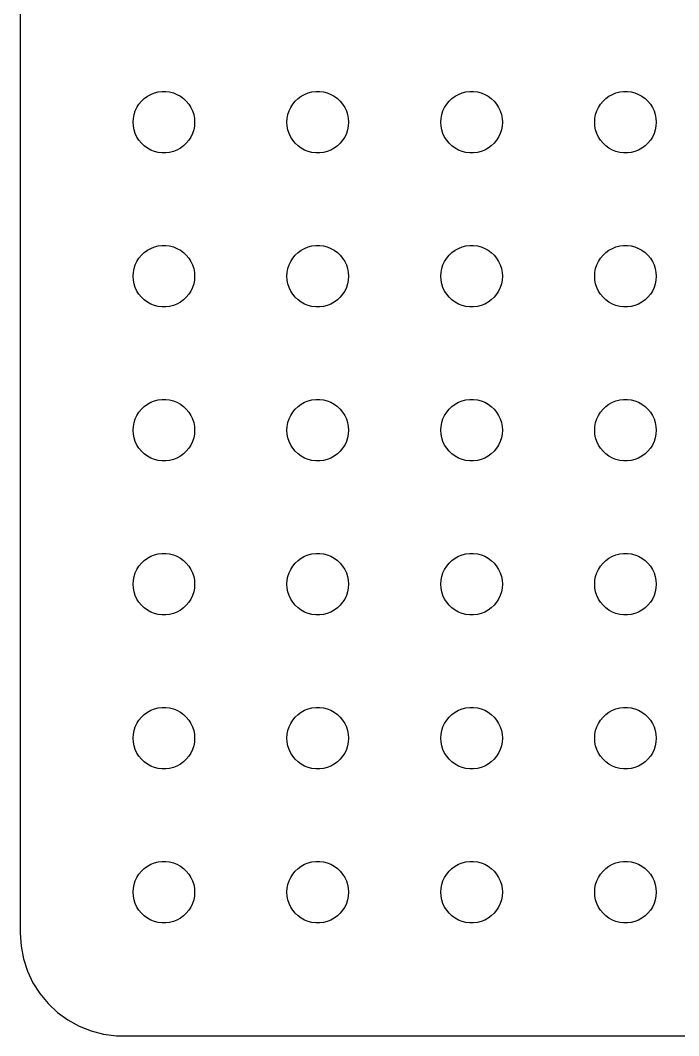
# Model space of a CAD drawing. Header units: metres. Extents: x -134 to 134, y 62 to 166.
# Drawn here: x -134.5 to -102.4, y 62.01 to 111.46 of the extents above; entities that cross this region are included whole.
import ezdxf

# ---------------------------------------------------------------- set-up
doc = ezdxf.new("R2010")
doc.units = ezdxf.units.M

msp = doc.modelspace()

# ---------------------------------------------------------------- linework, layer by layer
for p, q in [((-134.5, 161), (-134.5, 67)), ((-128.304, 107.766), (-128.139, 107.857)), ((-128.139, 107.857), (-127.964, 107.927)), ((-127.964, 107.927), (-127.781, 107.973)), ((-127.781, 107.973), (-127.594, 107.997)), ((-127.594, 107.997), (-127.406, 107.997)), ((-127.406, 107.997), (-127.219, 107.973)), ((-127.219, 107.973), (-127.036, 107.927)), ((-127.036, 107.927), (-126.861, 107.857)), ((-126.861, 107.857), (-126.696, 107.766)), ((-120.804, 107.766), (-120.639, 107.857)), ((-120.639, 107.857), (-120.464, 107.927)), ((-120.464, 107.927), (-120.281, 107.973)), ((-120.281, 107.973), (-120.094, 107.997)), ((-120.094, 107.997), (-119.906, 107.997)), ((-119.906, 107.997), (-119.719, 107.973)), ((-119.719, 107.973), (-119.536, 107.927)), ((-119.536, 107.927), (-119.361, 107.857)), ((-119.361, 107.857), (-119.196, 107.766)), ((-113.304, 107.766), (-113.139, 107.857)), ((-113.139, 107.857), (-112.964, 107.927)), ((-112.964, 107.927), (-112.781, 107.973)), ((-112.781, 107.973), (-112.594, 107.997)), ((-112.594, 107.997), (-112.406, 107.997)), ((-112.406, 107.997), (-112.219, 107.973)), ((-112.219, 107.973), (-112.036, 107.927)), ((-112.036, 107.927), (-111.861, 107.857)), ((-111.861, 107.857), (-111.696, 107.766)), ((-105.804, 107.766), (-105.639, 107.857)), ((-105.639, 107.857), (-105.464, 107.927)), ((-105.464, 107.927), (-105.281, 107.973)), ((-105.281, 107.973), (-105.094, 107.997)), ((-105.094, 107.997), (-104.906, 107.997)), ((-104.906, 107.997), (-104.719, 107.973)), ((-104.719, 107.973), (-104.536, 107.927)), ((-104.536, 107.927), (-104.361, 107.857)), ((-104.361, 107.857), (-104.196, 107.766)), ((-128.814, 107.223), (-128.714, 107.382)), ((-128.714, 107.382), (-128.593, 107.527)), ((-128.593, 107.527), (-128.456, 107.656)), ((-128.456, 107.656), (-128.304, 107.766)), ((-126.696, 107.766), (-126.544, 107.656)), ((-126.544, 107.656), (-126.407, 107.527)), ((-126.407, 107.527), (-126.286, 107.382)), ((-126.286, 107.382), (-126.186, 107.223)), ((-121.314, 107.223), (-121.214, 107.382)), ((-121.214, 107.382), (-121.093, 107.527)), ((-121.093, 107.527), (-120.956, 107.656)), ((-120.956, 107.656), (-120.804, 107.766)), ((-119.196, 107.766), (-119.044, 107.656)), ((-119.044, 107.656), (-118.907, 107.527)), ((-118.907, 107.527), (-118.786, 107.382)), ((-118.786, 107.382), (-118.686, 107.223)), ((-113.814, 107.223), (-113.714, 107.382)), ((-113.714, 107.382), (-113.593, 107.527)), ((-113.593, 107.527), (-113.456, 107.656)), ((-113.456, 107.656), (-113.304, 107.766)), ((-111.696, 107.766), (-111.544, 107.656)), ((-111.544, 107.656), (-111.407, 107.527)), ((-111.407, 107.527), (-111.286, 107.382)), ((-111.286, 107.382), (-111.186, 107.223)), ((-106.314, 107.223), (-106.214, 107.382)), ((-106.214, 107.382), (-106.093, 107.527)), ((-106.093, 107.527), (-105.956, 107.656)), ((-105.956, 107.656), (-105.804, 107.766)), ((-104.196, 107.766), (-104.044, 107.656)), ((-104.044, 107.656), (-103.907, 107.527)), ((-103.907, 107.527), (-103.786, 107.382)), ((-103.786, 107.382), (-103.686, 107.223)), ((-128.988, 106.688), (-128.953, 106.873)), ((-128.953, 106.873), (-128.895, 107.052)), ((-128.895, 107.052), (-128.814, 107.223)), ((-126.186, 107.223), (-126.105, 107.052)), ((-126.105, 107.052), (-126.047, 106.873)), ((-126.047, 106.873), (-126.012, 106.688)), ((-121.488, 106.688), (-121.453, 106.873)), ((-121.453, 106.873), (-121.395, 107.052)), ((-121.395, 107.052), (-121.314, 107.223)), ((-118.686, 107.223), (-118.605, 107.052)), ((-118.605, 107.052), (-118.547, 106.873)), ((-118.547, 106.873), (-118.512, 106.688)), ((-113.988, 106.688), (-113.953, 106.873)), ((-113.953, 106.873), (-113.895, 107.052)), ((-113.895, 107.052), (-113.814, 107.223)), ((-111.186, 107.223), (-111.105, 107.052)), ((-111.105, 107.052), (-111.047, 106.873)), ((-111.047, 106.873), (-111.012, 106.688)), ((-106.488, 106.688), (-106.453, 106.873)), ((-106.453, 106.873), (-106.395, 107.052)), ((-106.395, 107.052), (-106.314, 107.223)), ((-103.686, 107.223), (-103.605, 107.052)), ((-103.605, 107.052), (-103.547, 106.873)), ((-103.547, 106.873), (-103.512, 106.688)), ((-129, 106.5), (-128.988, 106.688)), ((-128.988, 106.312), (-129, 106.5)), ((-126.012, 106.688), (-126, 106.5)), ((-126, 106.5), (-126.012, 106.312)), ((-121.5, 106.5), (-121.488, 106.688)), ((-121.488, 106.312), (-121.5, 106.5)), ((-118.512, 106.688), (-118.5, 106.5)), ((-118.5, 106.5), (-118.512, 106.312)), ((-114, 106.5), (-113.988, 106.688)), ((-113.988, 106.312), (-114, 106.5)), ((-111.012, 106.688), (-111, 106.5)), ((-111, 106.5), (-111.012, 106.312)), ((-106.5, 106.5), (-106.488, 106.688)), ((-106.488, 106.312), (-106.5, 106.5)), ((-103.512, 106.688), (-103.5, 106.5)), ((-103.5, 106.5), (-103.512, 106.312)), ((-128.953, 106.127), (-128.988, 106.312)), ((-128.895, 105.948), (-128.953, 106.127)), ((-128.814, 105.777), (-128.895, 105.948)), ((-126.105, 105.948), (-126.186, 105.777)), ((-126.047, 106.127), (-126.105, 105.948)), ((-126.012, 106.312), (-126.047, 106.127)), ((-121.453, 106.127), (-121.488, 106.312)), ((-121.395, 105.948), (-121.453, 106.127)), ((-121.314, 105.777), (-121.395, 105.948)), ((-118.605, 105.948), (-118.686, 105.777)), ((-118.547, 106.127), (-118.605, 105.948)), ((-118.512, 106.312), (-118.547, 106.127)), ((-113.953, 106.127), (-113.988, 106.312)), ((-113.895, 105.948), (-113.953, 106.127)), ((-113.814, 105.777), (-113.895, 105.948)), ((-111.105, 105.948), (-111.186, 105.777)), ((-111.047, 106.127), (-111.105, 105.948)), ((-111.012, 106.312), (-111.047, 106.127)), ((-106.453, 106.127), (-106.488, 106.312)), ((-106.395, 105.948), (-106.453, 106.127)), ((-106.314, 105.777), (-106.395, 105.948)), ((-103.605, 105.948), (-103.686, 105.777)), ((-103.547, 106.127), (-103.605, 105.948)), ((-103.512, 106.312), (-103.547, 106.127)), ((-128.714, 105.618), (-128.814, 105.777)), ((-128.593, 105.473), (-128.714, 105.618)), ((-128.456, 105.344), (-128.593, 105.473)), ((-128.304, 105.234), (-128.456, 105.344)), ((-126.544, 105.344), (-126.696, 105.234)), ((-126.407, 105.473), (-126.544, 105.344)), ((-126.286, 105.618), (-126.407, 105.473)), ((-126.186, 105.777), (-126.286, 105.618)), ((-121.214, 105.618), (-121.314, 105.777)), ((-121.093, 105.473), (-121.214, 105.618)), ((-120.956, 105.344), (-121.093, 105.473)), ((-120.804, 105.234), (-120.956, 105.344)), ((-119.044, 105.344), (-119.196, 105.234)), ((-118.907, 105.473), (-119.044, 105.344)), ((-118.786, 105.618), (-118.907, 105.473)), ((-118.686, 105.777), (-118.786, 105.618)), ((-113.714, 105.618), (-113.814, 105.777)), ((-113.593, 105.473), (-113.714, 105.618)), ((-113.456, 105.344), (-113.593, 105.473)), ((-113.304, 105.234), (-113.456, 105.344)), ((-111.544, 105.344), (-111.696, 105.234)), ((-111.407, 105.473), (-111.544, 105.344)), ((-111.286, 105.618), (-111.407, 105.473)), ((-111.186, 105.777), (-111.286, 105.618)), ((-106.214, 105.618), (-106.314, 105.777)), ((-106.093, 105.473), (-106.214, 105.618)), ((-105.956, 105.344), (-106.093, 105.473)), ((-105.804, 105.234), (-105.956, 105.344)), ((-104.044, 105.344), (-104.196, 105.234)), ((-103.907, 105.473), (-104.044, 105.344)), ((-103.786, 105.618), (-103.907, 105.473)), ((-103.686, 105.777), (-103.786, 105.618)), ((-128.139, 105.143), (-128.304, 105.234)), ((-127.964, 105.073), (-128.139, 105.143)), ((-127.781, 105.027), (-127.964, 105.073)), ((-127.594, 105.003), (-127.781, 105.027)), ((-127.406, 105.003), (-127.594, 105.003)), ((-127.219, 105.027), (-127.406, 105.003)), ((-127.036, 105.073), (-127.219, 105.027)), ((-126.861, 105.143), (-127.036, 105.073)), ((-126.696, 105.234), (-126.861, 105.143)), ((-120.639, 105.143), (-120.804, 105.234)), ((-120.464, 105.073), (-120.639, 105.143)), ((-120.281, 105.027), (-120.464, 105.073)), ((-120.094, 105.003), (-120.281, 105.027)), ((-119.906, 105.003), (-120.094, 105.003)), ((-119.719, 105.027), (-119.906, 105.003)), ((-119.536, 105.073), (-119.719, 105.027)), ((-119.361, 105.143), (-119.536, 105.073)), ((-119.196, 105.234), (-119.361, 105.143)), ((-113.139, 105.143), (-113.304, 105.234)), ((-112.964, 105.073), (-113.139, 105.143)), ((-112.781, 105.027), (-112.964, 105.073)), ((-112.594, 105.003), (-112.781, 105.027)), ((-112.406, 105.003), (-112.594, 105.003)), ((-112.219, 105.027), (-112.406, 105.003)), ((-112.036, 105.073), (-112.219, 105.027)), ((-111.861, 105.143), (-112.036, 105.073)), ((-111.696, 105.234), (-111.861, 105.143)), ((-105.639, 105.143), (-105.804, 105.234)), ((-105.464, 105.073), (-105.639, 105.143)), ((-105.281, 105.027), (-105.464, 105.073)), ((-105.094, 105.003), (-105.281, 105.027)), ((-104.906, 105.003), (-105.094, 105.003)), ((-104.719, 105.027), (-104.906, 105.003)), ((-104.536, 105.073), (-104.719, 105.027)), ((-104.361, 105.143), (-104.536, 105.073)), ((-104.196, 105.234), (-104.361, 105.143)), ((-128.139, 100.357), (-127.964, 100.427)), ((-127.964, 100.427), (-127.781, 100.473)), ((-127.781, 100.473), (-127.594, 100.497)), ((-127.594, 100.497), (-127.406, 100.497)), ((-127.406, 100.497), (-127.219, 100.473)), ((-127.219, 100.473), (-127.036, 100.427)), ((-127.036, 100.427), (-126.861, 100.357)), ((-120.639, 100.357), (-120.464, 100.427)), ((-120.464, 100.427), (-120.281, 100.473)), ((-120.281, 100.473), (-120.094, 100.497)), ((-120.094, 100.497), (-119.906, 100.497)), ((-119.906, 100.497), (-119.719, 100.473)), ((-119.719, 100.473), (-119.536, 100.427)), ((-119.536, 100.427), (-119.361, 100.357)), ((-113.139, 100.357), (-112.964, 100.427)), ((-112.964, 100.427), (-112.781, 100.473)), ((-112.781, 100.473), (-112.594, 100.497)), ((-112.594, 100.497), (-112.406, 100.497)), ((-112.406, 100.497), (-112.219, 100.473)), ((-112.219, 100.473), (-112.036, 100.427)), ((-112.036, 100.427), (-111.861, 100.357)), ((-105.639, 100.357), (-105.464, 100.427)), ((-105.464, 100.427), (-105.281, 100.473)), ((-105.281, 100.473), (-105.094, 100.497)), ((-105.094, 100.497), (-104.906, 100.497)), ((-104.906, 100.497), (-104.719, 100.473)), ((-104.719, 100.473), (-104.536, 100.427)), ((-104.536, 100.427), (-104.361, 100.357)), ((-128.714, 99.8817), (-128.593, 100.027)), ((-128.593, 100.027), (-128.456, 100.156)), ((-128.456, 100.156), (-128.304, 100.266)), ((-128.304, 100.266), (-128.139, 100.357)), ((-126.861, 100.357), (-126.696, 100.266)), ((-126.696, 100.266), (-126.544, 100.156)), ((-126.544, 100.156), (-126.407, 100.027)), ((-126.407, 100.027), (-126.286, 99.8817)), ((-121.214, 99.8817), (-121.093, 100.027)), ((-121.093, 100.027), (-120.956, 100.156)), ((-120.956, 100.156), (-120.804, 100.266)), ((-120.804, 100.266), (-120.639, 100.357)), ((-119.361, 100.357), (-119.196, 100.266)), ((-119.196, 100.266), (-119.044, 100.156)), ((-119.044, 100.156), (-118.907, 100.027)), ((-118.907, 100.027), (-118.786, 99.8817)), ((-113.714, 99.8817), (-113.593, 100.027)), ((-113.593, 100.027), (-113.456, 100.156)), ((-113.456, 100.156), (-113.304, 100.266)), ((-113.304, 100.266), (-113.139, 100.357)), ((-111.861, 100.357), (-111.696, 100.266)), ((-111.696, 100.266), (-111.544, 100.156)), ((-111.544, 100.156), (-111.407, 100.027)), ((-111.407, 100.027), (-111.286, 99.8817)), ((-106.214, 99.8817), (-106.093, 100.027)), ((-106.093, 100.027), (-105.956, 100.156)), ((-105.956, 100.156), (-105.804, 100.266)), ((-105.804, 100.266), (-105.639, 100.357)), ((-104.361, 100.357), (-104.196, 100.266)), ((-104.196, 100.266), (-104.044, 100.156)), ((-104.044, 100.156), (-103.907, 100.027)), ((-103.907, 100.027), (-103.786, 99.8817)), ((-128.953, 99.373), (-128.895, 99.5522)), ((-128.895, 99.5522), (-128.814, 99.7226)), ((-128.814, 99.7226), (-128.714, 99.8817)), ((-126.286, 99.8817), (-126.186, 99.7226)), ((-126.186, 99.7226), (-126.105, 99.5522)), ((-126.105, 99.5522), (-126.047, 99.373)), ((-121.453, 99.373), (-121.395, 99.5522)), ((-121.395, 99.5522), (-121.314, 99.7226)), ((-121.314, 99.7226), (-121.214, 99.8817)), ((-118.786, 99.8817), (-118.686, 99.7226)), ((-118.686, 99.7226), (-118.605, 99.5522)), ((-118.605, 99.5522), (-118.547, 99.373)), ((-113.953, 99.373), (-113.895, 99.5522)), ((-113.895, 99.5522), (-113.814, 99.7226)), ((-113.814, 99.7226), (-113.714, 99.8817)), ((-111.286, 99.8817), (-111.186, 99.7226)), ((-111.186, 99.7226), (-111.105, 99.5522)), ((-111.105, 99.5522), (-111.047, 99.373)), ((-106.453, 99.373), (-106.395, 99.5522)), ((-106.395, 99.5522), (-106.314, 99.7226)), ((-106.314, 99.7226), (-106.214, 99.8817)), ((-103.786, 99.8817), (-103.686, 99.7226)), ((-103.686, 99.7226), (-103.605, 99.5522)), ((-103.605, 99.5522), (-103.547, 99.373)), ((-129, 99), (-128.988, 99.188)), ((-128.988, 98.812), (-129, 99)), ((-128.988, 99.188), (-128.953, 99.373)), ((-126.047, 99.373), (-126.012, 99.188)), ((-126.012, 99.188), (-126, 99)), ((-126, 99), (-126.012, 98.812)), ((-121.5, 99), (-121.488, 99.188)), ((-121.488, 98.812), (-121.5, 99)), ((-121.488, 99.188), (-121.453, 99.373)), ((-118.547, 99.373), (-118.512, 99.188)), ((-118.512, 99.188), (-118.5, 99)), ((-118.5, 99), (-118.512, 98.812)), ((-114, 99), (-113.988, 99.188)), ((-113.988, 98.812), (-114, 99)), ((-113.988, 99.188), (-113.953, 99.373)), ((-111.047, 99.373), (-111.012, 99.188)), ((-111.012, 99.188), (-111, 99)), ((-111, 99), (-111.012, 98.812)), ((-106.5, 99), (-106.488, 99.188)), ((-106.488, 98.812), (-106.5, 99)), ((-106.488, 99.188), (-106.453, 99.373)), ((-103.547, 99.373), (-103.512, 99.188)), ((-103.512, 99.188), (-103.5, 99)), ((-103.5, 99), (-103.512, 98.812)), ((-128.953, 98.627), (-128.988, 98.812)), ((-128.895, 98.4478), (-128.953, 98.627)), ((-128.814, 98.2774), (-128.895, 98.4478)), ((-126.105, 98.4478), (-126.186, 98.2774)), ((-126.047, 98.627), (-126.105, 98.4478)), ((-126.012, 98.812), (-126.047, 98.627)), ((-121.453, 98.627), (-121.488, 98.812)), ((-121.395, 98.4478), (-121.453, 98.627)), ((-121.314, 98.2774), (-121.395, 98.4478)), ((-118.605, 98.4478), (-118.686, 98.2774)), ((-118.547, 98.627), (-118.605, 98.4478)), ((-118.512, 98.812), (-118.547, 98.627)), ((-113.953, 98.627), (-113.988, 98.812)), ((-113.895, 98.4478), (-113.953, 98.627)), ((-113.814, 98.2774), (-113.895, 98.4478)), ((-111.105, 98.4478), (-111.186, 98.2774)), ((-111.047, 98.627), (-111.105, 98.4478)), ((-111.012, 98.812), (-111.047, 98.627)), ((-106.453, 98.627), (-106.488, 98.812)), ((-106.395, 98.4478), (-106.453, 98.627)), ((-106.314, 98.2774), (-106.395, 98.4478)), ((-103.605, 98.4478), (-103.686, 98.2774)), ((-103.547, 98.627), (-103.605, 98.4478)), ((-103.512, 98.812), (-103.547, 98.627)), ((-128.714, 98.1183), (-128.814, 98.2774)), ((-128.593, 97.9732), (-128.714, 98.1183)), ((-128.456, 97.8442), (-128.593, 97.9732)), ((-126.407, 97.9732), (-126.544, 97.8442)), ((-126.286, 98.1183), (-126.407, 97.9732)), ((-126.186, 98.2774), (-126.286, 98.1183)), ((-121.214, 98.1183), (-121.314, 98.2774)), ((-121.093, 97.9732), (-121.214, 98.1183)), ((-120.956, 97.8442), (-121.093, 97.9732)), ((-118.907, 97.9732), (-119.044, 97.8442)), ((-118.786, 98.1183), (-118.907, 97.9732)), ((-118.686, 98.2774), (-118.786, 98.1183)), ((-113.714, 98.1183), (-113.814, 98.2774)), ((-113.593, 97.9732), (-113.714, 98.1183)), ((-113.456, 97.8442), (-113.593, 97.9732)), ((-111.407, 97.9732), (-111.544, 97.8442)), ((-111.286, 98.1183), (-111.407, 97.9732)), ((-111.186, 98.2774), (-111.286, 98.1183)), ((-106.214, 98.1183), (-106.314, 98.2774)), ((-106.093, 97.9732), (-106.214, 98.1183)), ((-105.956, 97.8442), (-106.093, 97.9732)), ((-103.907, 97.9732), (-104.044, 97.8442)), ((-103.786, 98.1183), (-103.907, 97.9732)), ((-103.686, 98.2774), (-103.786, 98.1183)), ((-128.304, 97.7335), (-128.456, 97.8442)), ((-128.139, 97.6428), (-128.304, 97.7335)), ((-127.964, 97.5734), (-128.139, 97.6428)), ((-127.781, 97.5266), (-127.964, 97.5734)), ((-127.594, 97.503), (-127.781, 97.5266)), ((-127.406, 97.503), (-127.594, 97.503)), ((-127.219, 97.5266), (-127.406, 97.503)), ((-127.036, 97.5734), (-127.219, 97.5266)), ((-126.861, 97.6428), (-127.036, 97.5734)), ((-126.696, 97.7335), (-126.861, 97.6428)), ((-126.544, 97.8442), (-126.696, 97.7335)), ((-120.804, 97.7335), (-120.956, 97.8442)), ((-120.639, 97.6428), (-120.804, 97.7335)), ((-120.464, 97.5734), (-120.639, 97.6428)), ((-120.281, 97.5266), (-120.464, 97.5734)), ((-120.094, 97.503), (-120.281, 97.5266)), ((-119.906, 97.503), (-120.094, 97.503)), ((-119.719, 97.5266), (-119.906, 97.503)), ((-119.536, 97.5734), (-119.719, 97.5266)), ((-119.361, 97.6428), (-119.536, 97.5734)), ((-119.196, 97.7335), (-119.361, 97.6428)), ((-119.044, 97.8442), (-119.196, 97.7335)), ((-113.304, 97.7335), (-113.456, 97.8442)), ((-113.139, 97.6428), (-113.304, 97.7335)), ((-112.964, 97.5734), (-113.139, 97.6428)), ((-112.781, 97.5266), (-112.964, 97.5734)), ((-112.594, 97.503), (-112.781, 97.5266)), ((-112.406, 97.503), (-112.594, 97.503)), ((-112.219, 97.5266), (-112.406, 97.503)), ((-112.036, 97.5734), (-112.219, 97.5266)), ((-111.861, 97.6428), (-112.036, 97.5734)), ((-111.696, 97.7335), (-111.861, 97.6428)), ((-111.544, 97.8442), (-111.696, 97.7335)), ((-105.804, 97.7335), (-105.956, 97.8442)), ((-105.639, 97.6428), (-105.804, 97.7335)), ((-105.464, 97.5734), (-105.639, 97.6428)), ((-105.281, 97.5266), (-105.464, 97.5734)), ((-105.094, 97.503), (-105.281, 97.5266)), ((-104.906, 97.503), (-105.094, 97.503)), ((-104.719, 97.5266), (-104.906, 97.503)), ((-104.536, 97.5734), (-104.719, 97.5266)), ((-104.361, 97.6428), (-104.536, 97.5734)), ((-104.196, 97.7335), (-104.361, 97.6428)), ((-104.044, 97.8442), (-104.196, 97.7335)), ((-127.964, 92.9266), (-127.781, 92.9734)), ((-127.781, 92.9734), (-127.594, 92.997)), ((-127.594, 92.997), (-127.406, 92.997)), ((-127.406, 92.997), (-127.219, 92.9734)), ((-127.219, 92.9734), (-127.036, 92.9266)), ((-120.464, 92.9266), (-120.281, 92.9734)), ((-120.281, 92.9734), (-120.094, 92.997)), ((-120.094, 92.997), (-119.906, 92.997)), ((-119.906, 92.997), (-119.719, 92.9734)), ((-119.719, 92.9734), (-119.536, 92.9266)), ((-112.964, 92.9266), (-112.781, 92.9734)), ((-112.781, 92.9734), (-112.594, 92.997)), ((-112.594, 92.997), (-112.406, 92.997)), ((-112.406, 92.997), (-112.219, 92.9734)), ((-112.219, 92.9734), (-112.036, 92.9266)), ((-105.464, 92.9266), (-105.281, 92.9734)), ((-105.281, 92.9734), (-105.094, 92.997)), ((-105.094, 92.997), (-104.906, 92.997)), ((-104.906, 92.997), (-104.719, 92.9734)), ((-104.719, 92.9734), (-104.536, 92.9266)), ((-128.714, 92.3817), (-128.593, 92.5268)), ((-128.593, 92.5268), (-128.456, 92.6558)), ((-128.456, 92.6558), (-128.304, 92.7665)), ((-128.304, 92.7665), (-128.139, 92.8573)), ((-128.139, 92.8573), (-127.964, 92.9266)), ((-127.036, 92.9266), (-126.861, 92.8573)), ((-126.861, 92.8573), (-126.696, 92.7665)), ((-126.696, 92.7665), (-126.544, 92.6558)), ((-126.544, 92.6558), (-126.407, 92.5268)), ((-126.407, 92.5268), (-126.286, 92.3817)), ((-121.214, 92.3817), (-121.093, 92.5268)), ((-121.093, 92.5268), (-120.956, 92.6558)), ((-120.956, 92.6558), (-120.804, 92.7665)), ((-120.804, 92.7665), (-120.639, 92.8573)), ((-120.639, 92.8573), (-120.464, 92.9266)), ((-119.536, 92.9266), (-119.361, 92.8573)), ((-119.361, 92.8573), (-119.196, 92.7665)), ((-119.196, 92.7665), (-119.044, 92.6558)), ((-119.044, 92.6558), (-118.907, 92.5268)), ((-118.907, 92.5268), (-118.786, 92.3817)), ((-113.714, 92.3817), (-113.593, 92.5268)), ((-113.593, 92.5268), (-113.456, 92.6558)), ((-113.456, 92.6558), (-113.304, 92.7665)), ((-113.304, 92.7665), (-113.139, 92.8573)), ((-113.139, 92.8573), (-112.964, 92.9266)), ((-112.036, 92.9266), (-111.861, 92.8573)), ((-111.861, 92.8573), (-111.696, 92.7665)), ((-111.696, 92.7665), (-111.544, 92.6558)), ((-111.544, 92.6558), (-111.407, 92.5268)), ((-111.407, 92.5268), (-111.286, 92.3817)), ((-106.214, 92.3817), (-106.093, 92.5268)), ((-106.093, 92.5268), (-105.956, 92.6558)), ((-105.956, 92.6558), (-105.804, 92.7665)), ((-105.804, 92.7665), (-105.639, 92.8573)), ((-105.639, 92.8573), (-105.464, 92.9266)), ((-104.536, 92.9266), (-104.361, 92.8573)), ((-104.361, 92.8573), (-104.196, 92.7665)), ((-104.196, 92.7665), (-104.044, 92.6558)), ((-104.044, 92.6558), (-103.907, 92.5268)), ((-103.907, 92.5268), (-103.786, 92.3817)), ((-128.953, 91.873), (-128.895, 92.0522)), ((-128.895, 92.0522), (-128.814, 92.2226)), ((-128.814, 92.2226), (-128.714, 92.3817)), ((-126.286, 92.3817), (-126.186, 92.2226)), ((-126.186, 92.2226), (-126.105, 92.0522)), ((-126.105, 92.0522), (-126.047, 91.873)), ((-121.453, 91.873), (-121.395, 92.0522)), ((-121.395, 92.0522), (-121.314, 92.2226)), ((-121.314, 92.2226), (-121.214, 92.3817)), ((-118.786, 92.3817), (-118.686, 92.2226)), ((-118.686, 92.2226), (-118.605, 92.0522)), ((-118.605, 92.0522), (-118.547, 91.873)), ((-113.953, 91.873), (-113.895, 92.0522)), ((-113.895, 92.0522), (-113.814, 92.2226)), ((-113.814, 92.2226), (-113.714, 92.3817)), ((-111.286, 92.3817), (-111.186, 92.2226)), ((-111.186, 92.2226), (-111.105, 92.0522)), ((-111.105, 92.0522), (-111.047, 91.873)), ((-106.453, 91.873), (-106.395, 92.0522)), ((-106.395, 92.0522), (-106.314, 92.2226)), ((-106.314, 92.2226), (-106.214, 92.3817)), ((-103.786, 92.3817), (-103.686, 92.2226)), ((-103.686, 92.2226), (-103.605, 92.0522)), ((-103.605, 92.0522), (-103.547, 91.873)), ((-129, 91.5), (-128.988, 91.688)), ((-128.988, 91.312), (-129, 91.5)), ((-128.988, 91.688), (-128.953, 91.873)), ((-126.047, 91.873), (-126.012, 91.688)), ((-126.012, 91.688), (-126, 91.5)), ((-126, 91.5), (-126.012, 91.312)), ((-121.5, 91.5), (-121.488, 91.688)), ((-121.488, 91.312), (-121.5, 91.5)), ((-121.488, 91.688), (-121.453, 91.873)), ((-118.547, 91.873), (-118.512, 91.688)), ((-118.512, 91.688), (-118.5, 91.5)), ((-118.5, 91.5), (-118.512, 91.312)), ((-114, 91.5), (-113.988, 91.688)), ((-113.988, 91.312), (-114, 91.5)), ((-113.988, 91.688), (-113.953, 91.873)), ((-111.047, 91.873), (-111.012, 91.688)), ((-111.012, 91.688), (-111, 91.5)), ((-111, 91.5), (-111.012, 91.312)), ((-106.5, 91.5), (-106.488, 91.688)), ((-106.488, 91.312), (-106.5, 91.5)), ((-106.488, 91.688), (-106.453, 91.873)), ((-103.547, 91.873), (-103.512, 91.688)), ((-103.512, 91.688), (-103.5, 91.5)), ((-103.5, 91.5), (-103.512, 91.312)), ((-128.953, 91.127), (-128.988, 91.312)), ((-128.895, 90.9478), (-128.953, 91.127)), ((-126.047, 91.127), (-126.105, 90.9478)), ((-126.012, 91.312), (-126.047, 91.127)), ((-121.453, 91.127), (-121.488, 91.312)), ((-121.395, 90.9478), (-121.453, 91.127)), ((-118.547, 91.127), (-118.605, 90.9478)), ((-118.512, 91.312), (-118.547, 91.127)), ((-113.953, 91.127), (-113.988, 91.312)), ((-113.895, 90.9478), (-113.953, 91.127)), ((-111.047, 91.127), (-111.105, 90.9478)), ((-111.012, 91.312), (-111.047, 91.127)), ((-106.453, 91.127), (-106.488, 91.312)), ((-106.395, 90.9478), (-106.453, 91.127)), ((-103.547, 91.127), (-103.605, 90.9478)), ((-103.512, 91.312), (-103.547, 91.127)), ((-128.814, 90.7774), (-128.895, 90.9478)), ((-128.714, 90.6183), (-128.814, 90.7774)), ((-128.593, 90.4732), (-128.714, 90.6183)), ((-126.286, 90.6183), (-126.407, 90.4732)), ((-126.186, 90.7774), (-126.286, 90.6183)), ((-126.105, 90.9478), (-126.186, 90.7774)), ((-121.314, 90.7774), (-121.395, 90.9478)), ((-121.214, 90.6183), (-121.314, 90.7774)), ((-121.093, 90.4732), (-121.214, 90.6183)), ((-118.786, 90.6183), (-118.907, 90.4732)), ((-118.686, 90.7774), (-118.786, 90.6183)), ((-118.605, 90.9478), (-118.686, 90.7774)), ((-113.814, 90.7774), (-113.895, 90.9478)), ((-113.714, 90.6183), (-113.814, 90.7774)), ((-113.593, 90.4732), (-113.714, 90.6183)), ((-111.286, 90.6183), (-111.407, 90.4732)), ((-111.186, 90.7774), (-111.286, 90.6183)), ((-111.105, 90.9478), (-111.186, 90.7774)), ((-106.314, 90.7774), (-106.395, 90.9478)), ((-106.214, 90.6183), (-106.314, 90.7774)), ((-106.093, 90.4732), (-106.214, 90.6183)), ((-103.786, 90.6183), (-103.907, 90.4732)), ((-103.686, 90.7774), (-103.786, 90.6183)), ((-103.605, 90.9478), (-103.686, 90.7774)), ((-128.456, 90.3442), (-128.593, 90.4732)), ((-128.304, 90.2335), (-128.456, 90.3442)), ((-128.139, 90.1428), (-128.304, 90.2335)), ((-127.964, 90.0734), (-128.139, 90.1428)), ((-127.781, 90.0266), (-127.964, 90.0734)), ((-127.594, 90.003), (-127.781, 90.0266)), ((-127.219, 90.0266), (-127.406, 90.003)), ((-127.036, 90.0734), (-127.219, 90.0266)), ((-126.861, 90.1428), (-127.036, 90.0734)), ((-126.696, 90.2335), (-126.861, 90.1428)), ((-126.544, 90.3442), (-126.696, 90.2335)), ((-126.407, 90.4732), (-126.544, 90.3442)), ((-120.956, 90.3442), (-121.093, 90.4732)), ((-120.804, 90.2335), (-120.956, 90.3442)), ((-120.639, 90.1428), (-120.804, 90.2335)), ((-120.464, 90.0734), (-120.639, 90.1428)), ((-120.281, 90.0266), (-120.464, 90.0734)), ((-120.094, 90.003), (-120.281, 90.0266)), ((-119.719, 90.0266), (-119.906, 90.003)), ((-119.536, 90.0734), (-119.719, 90.0266)), ((-119.361, 90.1428), (-119.536, 90.0734)), ((-119.196, 90.2335), (-119.361, 90.1428)), ((-119.044, 90.3442), (-119.196, 90.2335)), ((-118.907, 90.4732), (-119.044, 90.3442)), ((-113.456, 90.3442), (-113.593, 90.4732)), ((-113.304, 90.2335), (-113.456, 90.3442)), ((-113.139, 90.1428), (-113.304, 90.2335)), ((-112.964, 90.0734), (-113.139, 90.1428)), ((-112.781, 90.0266), (-112.964, 90.0734)), ((-112.594, 90.003), (-112.781, 90.0266)), ((-112.219, 90.0266), (-112.406, 90.003)), ((-112.036, 90.0734), (-112.219, 90.0266)), ((-111.861, 90.1428), (-112.036, 90.0734)), ((-111.696, 90.2335), (-111.861, 90.1428)), ((-111.544, 90.3442), (-111.696, 90.2335)), ((-111.407, 90.4732), (-111.544, 90.3442)), ((-105.956, 90.3442), (-106.093, 90.4732)), ((-105.804, 90.2335), (-105.956, 90.3442)), ((-105.639, 90.1428), (-105.804, 90.2335)), ((-105.464, 90.0734), (-105.639, 90.1428)), ((-105.281, 90.0266), (-105.464, 90.0734)), ((-105.094, 90.003), (-105.281, 90.0266)), ((-104.719, 90.0266), (-104.906, 90.003)), ((-104.536, 90.0734), (-104.719, 90.0266)), ((-104.361, 90.1428), (-104.536, 90.0734)), ((-104.196, 90.2335), (-104.361, 90.1428)), ((-104.044, 90.3442), (-104.196, 90.2335)), ((-103.907, 90.4732), (-104.044, 90.3442)), ((-127.406, 90.003), (-127.594, 90.003)), ((-119.906, 90.003), (-120.094, 90.003)), ((-112.406, 90.003), (-112.594, 90.003)), ((-104.906, 90.003), (-105.094, 90.003)), ((-128.593, 85.0268), (-128.456, 85.1558)), ((-128.456, 85.1558), (-128.304, 85.2665)), ((-128.304, 85.2665), (-128.139, 85.3573)), ((-128.139, 85.3573), (-127.964, 85.4266)), ((-127.964, 85.4266), (-127.781, 85.4734)), ((-127.781, 85.4734), (-127.594, 85.497)), ((-127.594, 85.497), (-127.406, 85.497)), ((-127.406, 85.497), (-127.219, 85.4734)), ((-127.219, 85.4734), (-127.036, 85.4266)), ((-127.036, 85.4266), (-126.861, 85.3573)), ((-126.861, 85.3573), (-126.696, 85.2665)), ((-126.696, 85.2665), (-126.544, 85.1558)), ((-126.544, 85.1558), (-126.407, 85.0268)), ((-121.093, 85.0268), (-120.956, 85.1558)), ((-120.956, 85.1558), (-120.804, 85.2665)), ((-120.804, 85.2665), (-120.639, 85.3573)), ((-120.639, 85.3573), (-120.464, 85.4266)), ((-120.464, 85.4266), (-120.281, 85.4734)), ((-120.281, 85.4734), (-120.094, 85.497)), ((-120.094, 85.497), (-119.906, 85.497)), ((-119.906, 85.497), (-119.719, 85.4734)), ((-119.719, 85.4734), (-119.536, 85.4266)), ((-119.536, 85.4266), (-119.361, 85.3573)), ((-119.361, 85.3573), (-119.196, 85.2665)), ((-119.196, 85.2665), (-119.044, 85.1558)), ((-119.044, 85.1558), (-118.907, 85.0268)), ((-113.593, 85.0268), (-113.456, 85.1558)), ((-113.456, 85.1558), (-113.304, 85.2665)), ((-113.304, 85.2665), (-113.139, 85.3573)), ((-113.139, 85.3573), (-112.964, 85.4266)), ((-112.964, 85.4266), (-112.781, 85.4734)), ((-112.781, 85.4734), (-112.594, 85.497)), ((-112.594, 85.497), (-112.406, 85.497)), ((-112.406, 85.497), (-112.219, 85.4734)), ((-112.219, 85.4734), (-112.036, 85.4266)), ((-112.036, 85.4266), (-111.861, 85.3573)), ((-111.861, 85.3573), (-111.696, 85.2665)), ((-111.696, 85.2665), (-111.544, 85.1558)), ((-111.544, 85.1558), (-111.407, 85.0268)), ((-106.093, 85.0268), (-105.956, 85.1558)), ((-105.956, 85.1558), (-105.804, 85.2665)), ((-105.804, 85.2665), (-105.639, 85.3573)), ((-105.639, 85.3573), (-105.464, 85.4266)), ((-105.464, 85.4266), (-105.281, 85.4734)), ((-105.281, 85.4734), (-105.094, 85.497)), ((-105.094, 85.497), (-104.906, 85.497)), ((-104.906, 85.497), (-104.719, 85.4734)), ((-104.719, 85.4734), (-104.536, 85.4266)), ((-104.536, 85.4266), (-104.361, 85.3573)), ((-104.361, 85.3573), (-104.196, 85.2665)), ((-104.196, 85.2665), (-104.044, 85.1558)), ((-104.044, 85.1558), (-103.907, 85.0268)), ((-128.895, 84.5522), (-128.814, 84.7226)), ((-128.814, 84.7226), (-128.714, 84.8817)), ((-128.714, 84.8817), (-128.593, 85.0268)), ((-126.407, 85.0268), (-126.286, 84.8817)), ((-126.286, 84.8817), (-126.186, 84.7226)), ((-126.186, 84.7226), (-126.105, 84.5522)), ((-121.395, 84.5522), (-121.314, 84.7226)), ((-121.314, 84.7226), (-121.214, 84.8817)), ((-121.214, 84.8817), (-121.093, 85.0268)), ((-118.907, 85.0268), (-118.786, 84.8817)), ((-118.786, 84.8817), (-118.686, 84.7226)), ((-118.686, 84.7226), (-118.605, 84.5522)), ((-113.895, 84.5522), (-113.814, 84.7226)), ((-113.814, 84.7226), (-113.714, 84.8817)), ((-113.714, 84.8817), (-113.593, 85.0268)), ((-111.407, 85.0268), (-111.286, 84.8817)), ((-111.286, 84.8817), (-111.186, 84.7226)), ((-111.186, 84.7226), (-111.105, 84.5522)), ((-106.395, 84.5522), (-106.314, 84.7226)), ((-106.314, 84.7226), (-106.214, 84.8817)), ((-106.214, 84.8817), (-106.093, 85.0268)), ((-103.907, 85.0268), (-103.786, 84.8817)), ((-103.786, 84.8817), (-103.686, 84.7226)), ((-103.686, 84.7226), (-103.605, 84.5522)), ((-129, 84), (-128.988, 84.188)), ((-128.988, 84.188), (-128.953, 84.373)), ((-128.953, 84.373), (-128.895, 84.5522)), ((-126.105, 84.5522), (-126.047, 84.373)), ((-126.047, 84.373), (-126.012, 84.188)), ((-126.012, 84.188), (-126, 84)), ((-121.5, 84), (-121.488, 84.188)), ((-121.488, 84.188), (-121.453, 84.373)), ((-121.453, 84.373), (-121.395, 84.5522)), ((-118.605, 84.5522), (-118.547, 84.373)), ((-118.547, 84.373), (-118.512, 84.188)), ((-118.512, 84.188), (-118.5, 84)), ((-114, 84), (-113.988, 84.188)), ((-113.988, 84.188), (-113.953, 84.373)), ((-113.953, 84.373), (-113.895, 84.5522)), ((-111.105, 84.5522), (-111.047, 84.373)), ((-111.047, 84.373), (-111.012, 84.188)), ((-111.012, 84.188), (-111, 84)), ((-106.5, 84), (-106.488, 84.188)), ((-106.488, 84.188), (-106.453, 84.373)), ((-106.453, 84.373), (-106.395, 84.5522)), ((-103.605, 84.5522), (-103.547, 84.373)), ((-103.547, 84.373), (-103.512, 84.188)), ((-103.512, 84.188), (-103.5, 84)), ((-128.988, 83.812), (-129, 84)), ((-128.953, 83.627), (-128.988, 83.812)), ((-128.895, 83.4478), (-128.953, 83.627)), ((-126.047, 83.627), (-126.105, 83.4478)), ((-126.012, 83.812), (-126.047, 83.627)), ((-126, 84), (-126.012, 83.812)), ((-121.488, 83.812), (-121.5, 84)), ((-121.453, 83.627), (-121.488, 83.812)), ((-121.395, 83.4478), (-121.453, 83.627)), ((-118.547, 83.627), (-118.605, 83.4478)), ((-118.512, 83.812), (-118.547, 83.627)), ((-118.5, 84), (-118.512, 83.812)), ((-113.988, 83.812), (-114, 84)), ((-113.953, 83.627), (-113.988, 83.812)), ((-113.895, 83.4478), (-113.953, 83.627)), ((-111.047, 83.627), (-111.105, 83.4478)), ((-111.012, 83.812), (-111.047, 83.627)), ((-111, 84), (-111.012, 83.812)), ((-106.488, 83.812), (-106.5, 84)), ((-106.453, 83.627), (-106.488, 83.812)), ((-106.395, 83.4478), (-106.453, 83.627)), ((-103.547, 83.627), (-103.605, 83.4478)), ((-103.512, 83.812), (-103.547, 83.627)), ((-103.5, 84), (-103.512, 83.812)), ((-128.814, 83.2774), (-128.895, 83.4478)), ((-128.714, 83.1183), (-128.814, 83.2774)), ((-128.593, 82.9732), (-128.714, 83.1183)), ((-126.286, 83.1183), (-126.407, 82.9732)), ((-126.186, 83.2774), (-126.286, 83.1183)), ((-126.105, 83.4478), (-126.186, 83.2774)), ((-121.314, 83.2774), (-121.395, 83.4478)), ((-121.214, 83.1183), (-121.314, 83.2774)), ((-121.093, 82.9732), (-121.214, 83.1183)), ((-118.786, 83.1183), (-118.907, 82.9732)), ((-118.686, 83.2774), (-118.786, 83.1183)), ((-118.605, 83.4478), (-118.686, 83.2774)), ((-113.814, 83.2774), (-113.895, 83.4478)), ((-113.714, 83.1183), (-113.814, 83.2774)), ((-113.593, 82.9732), (-113.714, 83.1183)), ((-111.286, 83.1183), (-111.407, 82.9732)), ((-111.186, 83.2774), (-111.286, 83.1183)), ((-111.105, 83.4478), (-111.186, 83.2774)), ((-106.314, 83.2774), (-106.395, 83.4478)), ((-106.214, 83.1183), (-106.314, 83.2774)), ((-106.093, 82.9732), (-106.214, 83.1183)), ((-103.786, 83.1183), (-103.907, 82.9732)), ((-103.686, 83.2774), (-103.786, 83.1183)), ((-103.605, 83.4478), (-103.686, 83.2774)), ((-128.456, 82.8442), (-128.593, 82.9732)), ((-128.304, 82.7335), (-128.456, 82.8442)), ((-128.139, 82.6428), (-128.304, 82.7335)), ((-127.964, 82.5734), (-128.139, 82.6428)), ((-126.861, 82.6428), (-127.036, 82.5734)), ((-126.696, 82.7335), (-126.861, 82.6428)), ((-126.544, 82.8442), (-126.696, 82.7335)), ((-126.407, 82.9732), (-126.544, 82.8442)), ((-120.956, 82.8442), (-121.093, 82.9732)), ((-120.804, 82.7335), (-120.956, 82.8442)), ((-120.639, 82.6428), (-120.804, 82.7335)), ((-120.464, 82.5734), (-120.639, 82.6428)), ((-119.361, 82.6428), (-119.536, 82.5734)), ((-119.196, 82.7335), (-119.361, 82.6428)), ((-119.044, 82.8442), (-119.196, 82.7335)), ((-118.907, 82.9732), (-119.044, 82.8442)), ((-113.456, 82.8442), (-113.593, 82.9732)), ((-113.304, 82.7335), (-113.456, 82.8442)), ((-113.139, 82.6428), (-113.304, 82.7335)), ((-112.964, 82.5734), (-113.139, 82.6428)), ((-111.861, 82.6428), (-112.036, 82.5734)), ((-111.696, 82.7335), (-111.861, 82.6428)), ((-111.544, 82.8442), (-111.696, 82.7335)), ((-111.407, 82.9732), (-111.544, 82.8442)), ((-105.956, 82.8442), (-106.093, 82.9732)), ((-105.804, 82.7335), (-105.956, 82.8442)), ((-105.639, 82.6428), (-105.804, 82.7335)), ((-105.464, 82.5734), (-105.639, 82.6428)), ((-104.361, 82.6428), (-104.536, 82.5734)), ((-104.196, 82.7335), (-104.361, 82.6428)), ((-104.044, 82.8442), (-104.196, 82.7335)), ((-103.907, 82.9732), (-104.044, 82.8442)), ((-127.781, 82.5266), (-127.964, 82.5734)), ((-127.594, 82.503), (-127.781, 82.5266)), ((-127.406, 82.503), (-127.594, 82.503)), ((-127.219, 82.5266), (-127.406, 82.503)), ((-127.036, 82.5734), (-127.219, 82.5266)), ((-120.281, 82.5266), (-120.464, 82.5734)), ((-120.094, 82.503), (-120.281, 82.5266)), ((-119.906, 82.503), (-120.094, 82.503)), ((-119.719, 82.5266), (-119.906, 82.503)), ((-119.536, 82.5734), (-119.719, 82.5266)), ((-112.781, 82.5266), (-112.964, 82.5734)), ((-112.594, 82.503), (-112.781, 82.5266)), ((-112.406, 82.503), (-112.594, 82.503)), ((-112.219, 82.5266), (-112.406, 82.503)), ((-112.036, 82.5734), (-112.219, 82.5266)), ((-105.281, 82.5266), (-105.464, 82.5734)), ((-105.094, 82.503), (-105.281, 82.5266)), ((-104.906, 82.503), (-105.094, 82.503)), ((-104.719, 82.5266), (-104.906, 82.503)), ((-104.536, 82.5734), (-104.719, 82.5266)), ((-128.593, 77.5268), (-128.456, 77.6558)), ((-128.456, 77.6558), (-128.304, 77.7665)), ((-128.304, 77.7665), (-128.139, 77.8572)), ((-128.139, 77.8572), (-127.964, 77.9266)), ((-127.964, 77.9266), (-127.781, 77.9734)), ((-127.781, 77.9734), (-127.594, 77.997)), ((-127.594, 77.997), (-127.406, 77.997)), ((-127.406, 77.997), (-127.219, 77.9734)), ((-127.219, 77.9734), (-127.036, 77.9266)), ((-127.036, 77.9266), (-126.861, 77.8572)), ((-126.861, 77.8572), (-126.696, 77.7665)), ((-126.696, 77.7665), (-126.544, 77.6558)), ((-126.544, 77.6558), (-126.407, 77.5268)), ((-121.093, 77.5268), (-120.956, 77.6558)), ((-120.956, 77.6558), (-120.804, 77.7665)), ((-120.804, 77.7665), (-120.639, 77.8572)), ((-120.639, 77.8572), (-120.464, 77.9266)), ((-120.464, 77.9266), (-120.281, 77.9734)), ((-120.281, 77.9734), (-120.094, 77.997)), ((-120.094, 77.997), (-119.906, 77.997)), ((-119.906, 77.997), (-119.719, 77.9734)), ((-119.719, 77.9734), (-119.536, 77.9266)), ((-119.536, 77.9266), (-119.361, 77.8572)), ((-119.361, 77.8572), (-119.196, 77.7665)), ((-119.196, 77.7665), (-119.044, 77.6558)), ((-119.044, 77.6558), (-118.907, 77.5268)), ((-113.593, 77.5268), (-113.456, 77.6558)), ((-113.456, 77.6558), (-113.304, 77.7665)), ((-113.304, 77.7665), (-113.139, 77.8572)), ((-113.139, 77.8572), (-112.964, 77.9266)), ((-112.964, 77.9266), (-112.781, 77.9734)), ((-112.781, 77.9734), (-112.594, 77.997)), ((-112.594, 77.997), (-112.406, 77.997)), ((-112.406, 77.997), (-112.219, 77.9734)), ((-112.219, 77.9734), (-112.036, 77.9266)), ((-112.036, 77.9266), (-111.861, 77.8572)), ((-111.861, 77.8572), (-111.696, 77.7665)), ((-111.696, 77.7665), (-111.544, 77.6558)), ((-111.544, 77.6558), (-111.407, 77.5268)), ((-106.093, 77.5268), (-105.956, 77.6558)), ((-105.956, 77.6558), (-105.804, 77.7665)), ((-105.804, 77.7665), (-105.639, 77.8572)), ((-105.639, 77.8572), (-105.464, 77.9266)), ((-105.464, 77.9266), (-105.281, 77.9734)), ((-105.281, 77.9734), (-105.094, 77.997)), ((-105.094, 77.997), (-104.906, 77.997)), ((-104.906, 77.997), (-104.719, 77.9734)), ((-104.719, 77.9734), (-104.536, 77.9266)), ((-104.536, 77.9266), (-104.361, 77.8572)), ((-104.361, 77.8572), (-104.196, 77.7665)), ((-104.196, 77.7665), (-104.044, 77.6558)), ((-104.044, 77.6558), (-103.907, 77.5268)), ((-128.895, 77.0522), (-128.814, 77.2226)), ((-128.814, 77.2226), (-128.714, 77.3817)), ((-128.714, 77.3817), (-128.593, 77.5268)), ((-126.407, 77.5268), (-126.286, 77.3817)), ((-126.286, 77.3817), (-126.186, 77.2226)), ((-126.186, 77.2226), (-126.105, 77.0522)), ((-121.395, 77.0522), (-121.314, 77.2226)), ((-121.314, 77.2226), (-121.214, 77.3817)), ((-121.214, 77.3817), (-121.093, 77.5268)), ((-118.907, 77.5268), (-118.786, 77.3817)), ((-118.786, 77.3817), (-118.686, 77.2226)), ((-118.686, 77.2226), (-118.605, 77.0522)), ((-113.895, 77.0522), (-113.814, 77.2226)), ((-113.814, 77.2226), (-113.714, 77.3817)), ((-113.714, 77.3817), (-113.593, 77.5268)), ((-111.407, 77.5268), (-111.286, 77.3817)), ((-111.286, 77.3817), (-111.186, 77.2226)), ((-111.186, 77.2226), (-111.105, 77.0522)), ((-106.395, 77.0522), (-106.314, 77.2226)), ((-106.314, 77.2226), (-106.214, 77.3817)), ((-106.214, 77.3817), (-106.093, 77.5268)), ((-103.907, 77.5268), (-103.786, 77.3817)), ((-103.786, 77.3817), (-103.686, 77.2226)), ((-103.686, 77.2226), (-103.605, 77.0522)), ((-129, 76.5), (-128.988, 76.688)), ((-128.988, 76.688), (-128.953, 76.873)), ((-128.953, 76.873), (-128.895, 77.0522)), ((-126.105, 77.0522), (-126.047, 76.873)), ((-126.047, 76.873), (-126.012, 76.688)), ((-126.012, 76.688), (-126, 76.5)), ((-121.5, 76.5), (-121.488, 76.688)), ((-121.488, 76.688), (-121.453, 76.873)), ((-121.453, 76.873), (-121.395, 77.0522)), ((-118.605, 77.0522), (-118.547, 76.873)), ((-118.547, 76.873), (-118.512, 76.688)), ((-118.512, 76.688), (-118.5, 76.5)), ((-114, 76.5), (-113.988, 76.688)), ((-113.988, 76.688), (-113.953, 76.873)), ((-113.953, 76.873), (-113.895, 77.0522)), ((-111.105, 77.0522), (-111.047, 76.873)), ((-111.047, 76.873), (-111.012, 76.688)), ((-111.012, 76.688), (-111, 76.5)), ((-106.5, 76.5), (-106.488, 76.688)), ((-106.488, 76.688), (-106.453, 76.873)), ((-106.453, 76.873), (-106.395, 77.0522)), ((-103.605, 77.0522), (-103.547, 76.873)), ((-103.547, 76.873), (-103.512, 76.688)), ((-103.512, 76.688), (-103.5, 76.5)), ((-128.988, 76.312), (-129, 76.5)), ((-128.953, 76.127), (-128.988, 76.312)), ((-126.012, 76.312), (-126.047, 76.127)), ((-126, 76.5), (-126.012, 76.312)), ((-121.488, 76.312), (-121.5, 76.5)), ((-121.453, 76.127), (-121.488, 76.312)), ((-118.512, 76.312), (-118.547, 76.127)), ((-118.5, 76.5), (-118.512, 76.312)), ((-113.988, 76.312), (-114, 76.5)), ((-113.953, 76.127), (-113.988, 76.312)), ((-111.012, 76.312), (-111.047, 76.127)), ((-111, 76.5), (-111.012, 76.312)), ((-106.488, 76.312), (-106.5, 76.5)), ((-106.453, 76.127), (-106.488, 76.312)), ((-103.512, 76.312), (-103.547, 76.127)), ((-103.5, 76.5), (-103.512, 76.312)), ((-128.895, 75.9478), (-128.953, 76.127)), ((-128.814, 75.7774), (-128.895, 75.9478)), ((-128.714, 75.6183), (-128.814, 75.7774)), ((-126.186, 75.7774), (-126.286, 75.6183)), ((-126.105, 75.9478), (-126.186, 75.7774)), ((-126.047, 76.127), (-126.105, 75.9478)), ((-121.395, 75.9478), (-121.453, 76.127)), ((-121.314, 75.7774), (-121.395, 75.9478)), ((-121.214, 75.6183), (-121.314, 75.7774)), ((-118.686, 75.7774), (-118.786, 75.6183)), ((-118.605, 75.9478), (-118.686, 75.7774)), ((-118.547, 76.127), (-118.605, 75.9478)), ((-113.895, 75.9478), (-113.953, 76.127)), ((-113.814, 75.7774), (-113.895, 75.9478)), ((-113.714, 75.6183), (-113.814, 75.7774)), ((-111.186, 75.7774), (-111.286, 75.6183)), ((-111.105, 75.9478), (-111.186, 75.7774)), ((-111.047, 76.127), (-111.105, 75.9478)), ((-106.395, 75.9478), (-106.453, 76.127)), ((-106.314, 75.7774), (-106.395, 75.9478)), ((-106.214, 75.6183), (-106.314, 75.7774)), ((-103.686, 75.7774), (-103.786, 75.6183)), ((-103.605, 75.9478), (-103.686, 75.7774)), ((-103.547, 76.127), (-103.605, 75.9478)), ((-128.593, 75.4732), (-128.714, 75.6183)), ((-128.456, 75.3442), (-128.593, 75.4732)), ((-128.304, 75.2335), (-128.456, 75.3442)), ((-128.139, 75.1428), (-128.304, 75.2335)), ((-126.696, 75.2335), (-126.861, 75.1428)), ((-126.544, 75.3442), (-126.696, 75.2335)), ((-126.407, 75.4732), (-126.544, 75.3442)), ((-126.286, 75.6183), (-126.407, 75.4732)), ((-121.093, 75.4732), (-121.214, 75.6183)), ((-120.956, 75.3442), (-121.093, 75.4732)), ((-120.804, 75.2335), (-120.956, 75.3442)), ((-120.639, 75.1428), (-120.804, 75.2335)), ((-119.196, 75.2335), (-119.361, 75.1428)), ((-119.044, 75.3442), (-119.196, 75.2335)), ((-118.907, 75.4732), (-119.044, 75.3442)), ((-118.786, 75.6183), (-118.907, 75.4732)), ((-113.593, 75.4732), (-113.714, 75.6183)), ((-113.456, 75.3442), (-113.593, 75.4732)), ((-113.304, 75.2335), (-113.456, 75.3442)), ((-113.139, 75.1428), (-113.304, 75.2335)), ((-111.696, 75.2335), (-111.861, 75.1428)), ((-111.544, 75.3442), (-111.696, 75.2335)), ((-111.407, 75.4732), (-111.544, 75.3442)), ((-111.286, 75.6183), (-111.407, 75.4732)), ((-106.093, 75.4732), (-106.214, 75.6183)), ((-105.956, 75.3442), (-106.093, 75.4732)), ((-105.804, 75.2335), (-105.956, 75.3442)), ((-105.639, 75.1428), (-105.804, 75.2335)), ((-104.196, 75.2335), (-104.361, 75.1428)), ((-104.044, 75.3442), (-104.196, 75.2335)), ((-103.907, 75.4732), (-104.044, 75.3442)), ((-103.786, 75.6183), (-103.907, 75.4732)), ((-127.964, 75.0734), (-128.139, 75.1428)), ((-127.781, 75.0266), (-127.964, 75.0734)), ((-127.594, 75.003), (-127.781, 75.0266)), ((-127.406, 75.003), (-127.594, 75.003)), ((-127.219, 75.0266), (-127.406, 75.003)), ((-127.036, 75.0734), (-127.219, 75.0266)), ((-126.861, 75.1428), (-127.036, 75.0734)), ((-120.464, 75.0734), (-120.639, 75.1428)), ((-120.281, 75.0266), (-120.464, 75.0734)), ((-120.094, 75.003), (-120.281, 75.0266)), ((-119.906, 75.003), (-120.094, 75.003)), ((-119.719, 75.0266), (-119.906, 75.003)), ((-119.536, 75.0734), (-119.719, 75.0266)), ((-119.361, 75.1428), (-119.536, 75.0734)), ((-112.964, 75.0734), (-113.139, 75.1428)), ((-112.781, 75.0266), (-112.964, 75.0734)), ((-112.594, 75.003), (-112.781, 75.0266)), ((-112.406, 75.003), (-112.594, 75.003)), ((-112.219, 75.0266), (-112.406, 75.003)), ((-112.036, 75.0734), (-112.219, 75.0266)), ((-111.861, 75.1428), (-112.036, 75.0734)), ((-105.464, 75.0734), (-105.639, 75.1428)), ((-105.281, 75.0266), (-105.464, 75.0734)), ((-105.094, 75.003), (-105.281, 75.0266)), ((-104.906, 75.003), (-105.094, 75.003)), ((-104.719, 75.0266), (-104.906, 75.003)), ((-104.536, 75.0734), (-104.719, 75.0266)), ((-104.361, 75.1428), (-104.536, 75.0734)), ((-128.456, 70.1558), (-128.304, 70.2665)), ((-128.304, 70.2665), (-128.139, 70.3572)), ((-128.139, 70.3572), (-127.964, 70.4266)), ((-127.964, 70.4266), (-127.781, 70.4734)), ((-127.781, 70.4734), (-127.594, 70.497)), ((-127.594, 70.497), (-127.406, 70.497)), ((-127.406, 70.497), (-127.219, 70.4734)), ((-127.219, 70.4734), (-127.036, 70.4266)), ((-127.036, 70.4266), (-126.861, 70.3572)), ((-126.861, 70.3572), (-126.696, 70.2665)), ((-126.696, 70.2665), (-126.544, 70.1558)), ((-120.956, 70.1558), (-120.804, 70.2665)), ((-120.804, 70.2665), (-120.639, 70.3572)), ((-120.639, 70.3572), (-120.464, 70.4266)), ((-120.464, 70.4266), (-120.281, 70.4734)), ((-120.281, 70.4734), (-120.094, 70.497)), ((-120.094, 70.497), (-119.906, 70.497)), ((-119.906, 70.497), (-119.719, 70.4734)), ((-119.719, 70.4734), (-119.536, 70.4266)), ((-119.536, 70.4266), (-119.361, 70.3572)), ((-119.361, 70.3572), (-119.196, 70.2665)), ((-119.196, 70.2665), (-119.044, 70.1558)), ((-113.456, 70.1558), (-113.304, 70.2665)), ((-113.304, 70.2665), (-113.139, 70.3572)), ((-113.139, 70.3572), (-112.964, 70.4266)), ((-112.964, 70.4266), (-112.781, 70.4734)), ((-112.781, 70.4734), (-112.594, 70.497)), ((-112.594, 70.497), (-112.406, 70.497)), ((-112.406, 70.497), (-112.219, 70.4734)), ((-112.219, 70.4734), (-112.036, 70.4266)), ((-112.036, 70.4266), (-111.861, 70.3572)), ((-111.861, 70.3572), (-111.696, 70.2665)), ((-111.696, 70.2665), (-111.544, 70.1558)), ((-105.956, 70.1558), (-105.804, 70.2665)), ((-105.804, 70.2665), (-105.639, 70.3572)), ((-105.639, 70.3572), (-105.464, 70.4266)), ((-105.464, 70.4266), (-105.281, 70.4734)), ((-105.281, 70.4734), (-105.094, 70.497)), ((-105.094, 70.497), (-104.906, 70.497)), ((-104.906, 70.497), (-104.719, 70.4734)), ((-104.719, 70.4734), (-104.536, 70.4266)), ((-104.536, 70.4266), (-104.361, 70.3572)), ((-104.361, 70.3572), (-104.196, 70.2665)), ((-104.196, 70.2665), (-104.044, 70.1558)), ((-128.814, 69.7226), (-128.714, 69.8817)), ((-128.714, 69.8817), (-128.593, 70.0268)), ((-128.593, 70.0268), (-128.456, 70.1558)), ((-126.544, 70.1558), (-126.407, 70.0268)), ((-126.407, 70.0268), (-126.286, 69.8817)), ((-126.286, 69.8817), (-126.186, 69.7226)), ((-121.314, 69.7226), (-121.214, 69.8817)), ((-121.214, 69.8817), (-121.093, 70.0268)), ((-121.093, 70.0268), (-120.956, 70.1558)), ((-119.044, 70.1558), (-118.907, 70.0268)), ((-118.907, 70.0268), (-118.786, 69.8817)), ((-118.786, 69.8817), (-118.686, 69.7226)), ((-113.814, 69.7226), (-113.714, 69.8817)), ((-113.714, 69.8817), (-113.593, 70.0268)), ((-113.593, 70.0268), (-113.456, 70.1558)), ((-111.544, 70.1558), (-111.407, 70.0268)), ((-111.407, 70.0268), (-111.286, 69.8817)), ((-111.286, 69.8817), (-111.186, 69.7226)), ((-106.314, 69.7226), (-106.214, 69.8817)), ((-106.214, 69.8817), (-106.093, 70.0268)), ((-106.093, 70.0268), (-105.956, 70.1558)), ((-104.044, 70.1558), (-103.907, 70.0268)), ((-103.907, 70.0268), (-103.786, 69.8817)), ((-103.786, 69.8817), (-103.686, 69.7226)), ((-128.988, 69.188), (-128.953, 69.373)), ((-128.953, 69.373), (-128.895, 69.5522)), ((-128.895, 69.5522), (-128.814, 69.7226)), ((-126.186, 69.7226), (-126.105, 69.5522)), ((-126.105, 69.5522), (-126.047, 69.373)), ((-126.047, 69.373), (-126.012, 69.188)), ((-121.488, 69.188), (-121.453, 69.373)), ((-121.453, 69.373), (-121.395, 69.5522)), ((-121.395, 69.5522), (-121.314, 69.7226)), ((-118.686, 69.7226), (-118.605, 69.5522)), ((-118.605, 69.5522), (-118.547, 69.373)), ((-118.547, 69.373), (-118.512, 69.188)), ((-113.988, 69.188), (-113.953, 69.373)), ((-113.953, 69.373), (-113.895, 69.5522)), ((-113.895, 69.5522), (-113.814, 69.7226)), ((-111.186, 69.7226), (-111.105, 69.5522)), ((-111.105, 69.5522), (-111.047, 69.373)), ((-111.047, 69.373), (-111.012, 69.188)), ((-106.488, 69.188), (-106.453, 69.373)), ((-106.453, 69.373), (-106.395, 69.5522)), ((-106.395, 69.5522), (-106.314, 69.7226)), ((-103.686, 69.7226), (-103.605, 69.5522)), ((-103.605, 69.5522), (-103.547, 69.373)), ((-103.547, 69.373), (-103.512, 69.188)), ((-129, 69), (-128.988, 69.188)), ((-128.988, 68.812), (-129, 69)), ((-128.953, 68.627), (-128.988, 68.812)), ((-126.012, 68.812), (-126.047, 68.627)), ((-126.012, 69.188), (-126, 69)), ((-126, 69), (-126.012, 68.812)), ((-121.5, 69), (-121.488, 69.188)), ((-121.488, 68.812), (-121.5, 69)), ((-121.453, 68.627), (-121.488, 68.812)), ((-118.512, 68.812), (-118.547, 68.627)), ((-118.512, 69.188), (-118.5, 69)), ((-118.5, 69), (-118.512, 68.812)), ((-114, 69), (-113.988, 69.188)), ((-113.988, 68.812), (-114, 69)), ((-113.953, 68.627), (-113.988, 68.812)), ((-111.012, 68.812), (-111.047, 68.627)), ((-111.012, 69.188), (-111, 69)), ((-111, 69), (-111.012, 68.812)), ((-106.5, 69), (-106.488, 69.188)), ((-106.488, 68.812), (-106.5, 69)), ((-106.453, 68.627), (-106.488, 68.812)), ((-103.512, 68.812), (-103.547, 68.627)), ((-103.512, 69.188), (-103.5, 69)), ((-103.5, 69), (-103.512, 68.812)), ((-128.895, 68.4478), (-128.953, 68.627)), ((-128.814, 68.2774), (-128.895, 68.4478)), ((-128.714, 68.1183), (-128.814, 68.2774)), ((-126.186, 68.2774), (-126.286, 68.1183)), ((-126.105, 68.4478), (-126.186, 68.2774)), ((-126.047, 68.627), (-126.105, 68.4478)), ((-121.395, 68.4478), (-121.453, 68.627)), ((-121.314, 68.2774), (-121.395, 68.4478)), ((-121.214, 68.1183), (-121.314, 68.2774)), ((-118.686, 68.2774), (-118.786, 68.1183)), ((-118.605, 68.4478), (-118.686, 68.2774)), ((-118.547, 68.627), (-118.605, 68.4478)), ((-113.895, 68.4478), (-113.953, 68.627)), ((-113.814, 68.2774), (-113.895, 68.4478)), ((-113.714, 68.1183), (-113.814, 68.2774)), ((-111.186, 68.2774), (-111.286, 68.1183)), ((-111.105, 68.4478), (-111.186, 68.2774)), ((-111.047, 68.627), (-111.105, 68.4478)), ((-106.395, 68.4478), (-106.453, 68.627)), ((-106.314, 68.2774), (-106.395, 68.4478)), ((-106.214, 68.1183), (-106.314, 68.2774)), ((-103.686, 68.2774), (-103.786, 68.1183)), ((-103.605, 68.4478), (-103.686, 68.2774)), ((-103.547, 68.627), (-103.605, 68.4478)), ((-128.593, 67.9732), (-128.714, 68.1183)), ((-128.456, 67.8442), (-128.593, 67.9732)), ((-128.304, 67.7335), (-128.456, 67.8442)), ((-126.544, 67.8442), (-126.696, 67.7335)), ((-126.407, 67.9732), (-126.544, 67.8442)), ((-126.286, 68.1183), (-126.407, 67.9732)), ((-121.093, 67.9732), (-121.214, 68.1183)), ((-120.956, 67.8442), (-121.093, 67.9732)), ((-120.804, 67.7335), (-120.956, 67.8442)), ((-119.044, 67.8442), (-119.196, 67.7335)), ((-118.907, 67.9732), (-119.044, 67.8442)), ((-118.786, 68.1183), (-118.907, 67.9732)), ((-113.593, 67.9732), (-113.714, 68.1183)), ((-113.456, 67.8442), (-113.593, 67.9732)), ((-113.304, 67.7335), (-113.456, 67.8442)), ((-111.544, 67.8442), (-111.696, 67.7335)), ((-111.407, 67.9732), (-111.544, 67.8442)), ((-111.286, 68.1183), (-111.407, 67.9732)), ((-106.093, 67.9732), (-106.214, 68.1183)), ((-105.956, 67.8442), (-106.093, 67.9732)), ((-105.804, 67.7335), (-105.956, 67.8442)), ((-104.044, 67.8442), (-104.196, 67.7335)), ((-103.907, 67.9732), (-104.044, 67.8442)), ((-103.786, 68.1183), (-103.907, 67.9732)), ((-128.139, 67.6428), (-128.304, 67.7335)), ((-127.964, 67.5734), (-128.139, 67.6428)), ((-127.781, 67.5266), (-127.964, 67.5734)), ((-127.594, 67.503), (-127.781, 67.5266)), ((-127.406, 67.503), (-127.594, 67.503)), ((-127.219, 67.5266), (-127.406, 67.503)), ((-127.036, 67.5734), (-127.219, 67.5266)), ((-126.861, 67.6428), (-127.036, 67.5734)), ((-126.696, 67.7335), (-126.861, 67.6428)), ((-120.639, 67.6428), (-120.804, 67.7335)), ((-120.464, 67.5734), (-120.639, 67.6428)), ((-120.281, 67.5266), (-120.464, 67.5734)), ((-120.094, 67.503), (-120.281, 67.5266)), ((-119.906, 67.503), (-120.094, 67.503)), ((-119.719, 67.5266), (-119.906, 67.503)), ((-119.536, 67.5734), (-119.719, 67.5266)), ((-119.361, 67.6428), (-119.536, 67.5734)), ((-119.196, 67.7335), (-119.361, 67.6428)), ((-113.139, 67.6428), (-113.304, 67.7335)), ((-112.964, 67.5734), (-113.139, 67.6428)), ((-112.781, 67.5266), (-112.964, 67.5734)), ((-112.594, 67.503), (-112.781, 67.5266)), ((-112.406, 67.503), (-112.594, 67.503)), ((-112.219, 67.5266), (-112.406, 67.503)), ((-112.036, 67.5734), (-112.219, 67.5266)), ((-111.861, 67.6428), (-112.036, 67.5734)), ((-111.696, 67.7335), (-111.861, 67.6428)), ((-105.639, 67.6428), (-105.804, 67.7335)), ((-105.464, 67.5734), (-105.639, 67.6428)), ((-105.281, 67.5266), (-105.464, 67.5734)), ((-105.094, 67.503), (-105.281, 67.5266)), ((-104.906, 67.503), (-105.094, 67.503)), ((-104.719, 67.5266), (-104.906, 67.503)), ((-104.536, 67.5734), (-104.719, 67.5266)), ((-104.361, 67.6428), (-104.536, 67.5734)), ((-104.196, 67.7335), (-104.361, 67.6428)), ((-134.5, 67), (-134.461, 66.3733)), ((-134.461, 66.3733), (-134.343, 65.7566)), ((-134.343, 65.7566), (-134.149, 65.1594)), ((-134.149, 65.1594), (-133.882, 64.5912)), ((-133.882, 64.5912), (-133.545, 64.0611)), ((-133.545, 64.0611), (-133.145, 63.5773)), ((-133.145, 63.5773), (-132.687, 63.1474)), ((-132.687, 63.1474), (-132.179, 62.7784)), ((-132.179, 62.7784), (-131.629, 62.4759)), ((-131.629, 62.4759), (-131.045, 62.2447)), ((-131.045, 62.2447), (-130.437, 62.0886)), ((-130.437, 62.0886), (-129.814, 62.0099)), ((-129.814, 62.0099), (129.814, 62.0099))]:
    msp.add_line(p, q)

doc.saveas('drawing.dxf')
